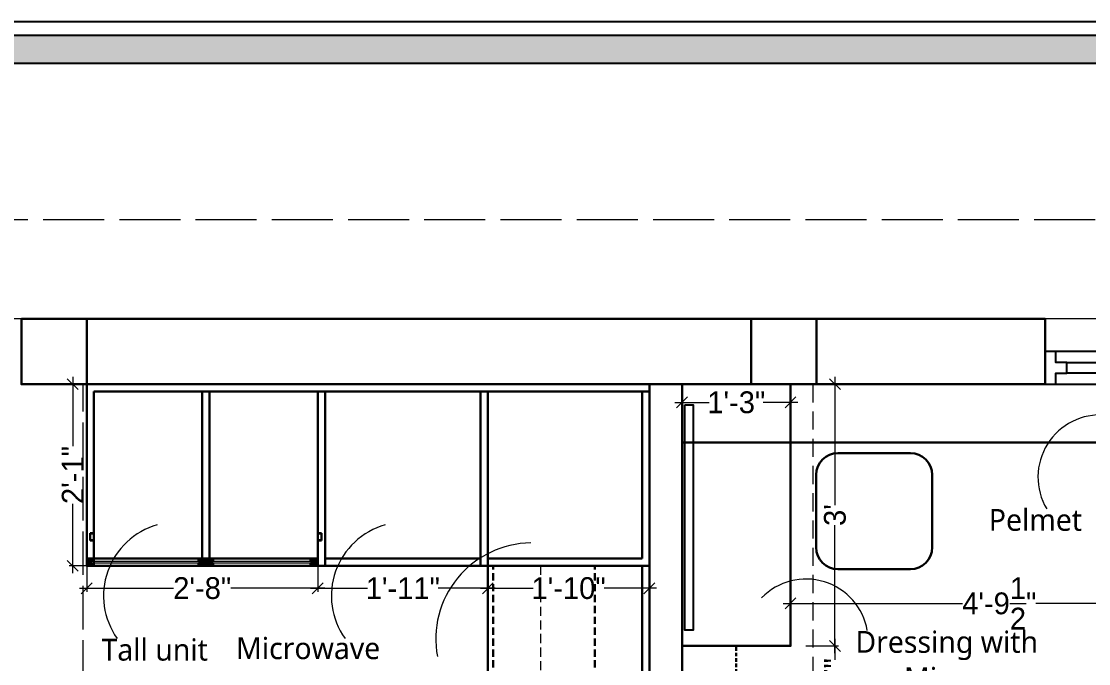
# Model space of a CAD drawing. Header units: millimetres. Extents: x 35877 to 3066687, y -650199 to -40525.
# Drawn here: x 147047.5 to 147194.5, y -180016.2 to -179927.8 of the extents above; entities that cross this region are included whole.
import ezdxf

# ---------------------------------------------------------------- set-up
doc = ezdxf.new("R2010")
doc.units = ezdxf.units.MM
doc.header["$MEASUREMENT"] = 0
doc.header["$PDMODE"] = 35
for name, pattern in [('ACAD_ISO02W100', [15, 12, -3]), ('DASHED', [0.75, 0.5, -0.25]), ('DASHED2', [0.375, 0.25, -0.125]), ('DASHEDX2', [1.5, 1, -0.5]), ('HIDDEN', [0.375, 0.25, -0.125])]:
    doc.linetypes.add(name, pattern=pattern)
doc.layers.get('Defpoints').update_dxf_attribs({"color": 220})
for name, color, linetype, lineweight in [('COLUMN', 1, 'Continuous', 30), ('FUR1', 22, 'Continuous', 0), ('FURNITURE', 32, 'Continuous', 9), ('furniture dimensions', 1, 'DASHED', 0), ('GROUND FLOOR', 7, 'Continuous', 9), ('GROUND FLOOR  ( PLINE )', 251, 'Continuous', 30), ('Labelling', 1, 'Continuous', 25), ('NAME PLATE', 7, 'Continuous', 25), ('wall', 7, 'Continuous', 30)]:
    doc.layers.add(name, color=color, linetype=linetype, lineweight=lineweight)
doc.layers.add('XX~SLAB ( PLINE )', color=251, linetype='Continuous', plot=False)
doc.styles.add('century g', font='GOTHIC.TTF')
doc.styles.add('style4', font='ARIALN.TTF')
doc.dimstyles.new('Archana', dxfattribs={"dimtxt": 2, "dimasz": 0.75, "dimexe": 0.5, "dimexo": 0.5, "dimgap": 0, "dimtad": 0, "dimzin": 0, "dimdsep": 46, "dimlunit": 4, "dimtxsty": 'century g', "dimblk": 'OBLIQUE', "dimcen": 0, "dimdle": 1, "dimclrd": 256, "dimclre": 256, "dimclrt": 256, "dimadec": 0, "dimazin": 0, "dimtfac": 1, "dimtofl": 0, "dimtmove": 1, "dimatfit": 3, "dimfxl": 1, "dimfxlon": 1, "dimtolj": 1, "dimtzin": 0, "dimlwd": -1, "dimlwe": -1, "dimarcsym": 0})

# ---------------------------------------------------------------- blocks, each defined once
blk = doc.blocks.new('LAYOUT FILE')
at = {"layer": 'NAME PLATE', "true_color": 0xd39e00}
h = blk.add_hatch(color=42, dxfattribs=at)
h.paths.add_polyline_path([(3346889.83, -513806.18), (3346889.83, -514260.7), (3347535.56, -514260.7), (3347535.56, -513806.18)])
h.paths.add_polyline_path([(3346894.36, -513810.71), (3347531.03, -513810.71), (3347531.03, -514256.17), (3346894.36, -514256.17)], flags=16)
at = {"layer": 'NAME PLATE', "color": 42, "true_color": 0xd39e00}
for points in [[(3346887.56, -513803.91), (3347537.83, -513803.91), (3347537.83, -514262.96), (3346887.56, -514262.96)], [(3346889.83, -513806.18), (3347535.56, -513806.18), (3347535.56, -514260.7), (3346889.83, -514260.7)], [(3346894.36, -513810.71), (3347531.03, -513810.71), (3347531.03, -514256.17), (3346894.36, -514256.17)]]:
    blk.add_lwpolyline(points, close=True, dxfattribs=at)
blk = doc.blocks.new('_Oblique')
at = {"layer": 'wall', "color": 0, "lineweight": -2}
blk.add_line((-0.5, -0.5), (0.5, 0.5), dxfattribs=at)
blk = doc.blocks.new('*D645')
at = {"layer": 'Defpoints', "color": 0, "linetype": 'Continuous', "lineweight": 0, "transparency": 16777216}
for p in [(147056.49, -180001.7), (147088.31, -180001.7), (147088.31, -180005.78)]:
    blk.add_point(p, dxfattribs=at)
at = {"layer": 'furniture dimensions', "color": 5, "linetype": 'ByBlock', "transparency": 16777216}
blk.add_line((147056.49, -180002.2), (147056.49, -180006.28), dxfattribs=at)
at = {"layer": 'furniture dimensions', "color": 5, "linetype": 'Continuous', "transparency": 16777216}
for p, q in [((147088.31, -180002.2), (147088.31, -180006.28)), ((147055.49, -180005.78), (147068.44, -180005.78)), ((147089.31, -180005.78), (147076.36, -180005.78))]:
    blk.add_line(p, q, dxfattribs=at)
at = {"layer": 'furniture dimensions', "color": 5, "linetype": 'Continuous', "transparency": 16777216, "xscale": 1.5, "yscale": 1.5, "zscale": 1.5, "rotation": 180}
blk.add_blockref('_Oblique', (147056.49, -180005.78), dxfattribs=at)
at = {"layer": 'furniture dimensions', "color": 5, "linetype": 'Continuous', "transparency": 16777216, "xscale": 1.5, "yscale": 1.5, "zscale": 1.5}
blk.add_blockref('_Oblique', (147088.31, -180005.78), dxfattribs=at)
at = {"layer": 'furniture dimensions', "linetype": 'Continuous', "lineweight": 0, "transparency": 16777216, "insert": (147072.4, -180005.78), "char_height": 3, "attachment_point": 5, "style": 'century g'}
blk.add_mtext('\\A1;2\'-8"', dxfattribs=at)
blk = doc.blocks.new('*D646')
at = {"layer": 'Defpoints', "color": 0, "linetype": 'Continuous', "lineweight": 0, "transparency": 16777216}
for p in [(147111.74, -180002.7), (147133.99, -180002.7), (147133.99, -180005.78)]:
    blk.add_point(p, dxfattribs=at)
at = {"layer": 'furniture dimensions', "color": 5, "linetype": 'ByBlock', "transparency": 16777216}
blk.add_line((147111.74, -180003.2), (147111.74, -180006.28), dxfattribs=at)
at = {"layer": 'furniture dimensions', "color": 5, "linetype": 'Continuous', "transparency": 16777216}
for p, q in [((147133.99, -180003.2), (147133.99, -180006.28)), ((147110.74, -180005.78), (147117.99, -180005.78)), ((147134.99, -180005.78), (147127.74, -180005.78))]:
    blk.add_line(p, q, dxfattribs=at)
at = {"layer": 'furniture dimensions', "color": 5, "linetype": 'Continuous', "transparency": 16777216, "xscale": 1.5, "yscale": 1.5, "zscale": 1.5, "rotation": 180}
blk.add_blockref('_Oblique', (147111.74, -180005.78), dxfattribs=at)
at = {"layer": 'furniture dimensions', "color": 5, "linetype": 'Continuous', "transparency": 16777216, "xscale": 1.5, "yscale": 1.5, "zscale": 1.5}
blk.add_blockref('_Oblique', (147133.99, -180005.78), dxfattribs=at)
at = {"layer": 'furniture dimensions', "linetype": 'Continuous', "lineweight": 0, "transparency": 16777216, "insert": (147122.86, -180005.78), "char_height": 3, "attachment_point": 5, "style": 'century g'}
blk.add_mtext('\\A1;1\'-10"', dxfattribs=at)
blk = doc.blocks.new('*D647')
at = {"layer": 'Defpoints', "color": 0, "linetype": 'Continuous', "lineweight": 0, "transparency": 16777216}
for p in [(147057.49, -179977.7), (147054.56, -180002.7), (147057.49, -180002.7)]:
    blk.add_point(p, dxfattribs=at)
at = {"layer": 'furniture dimensions', "color": 5, "linetype": 'ByBlock', "transparency": 16777216}
blk.add_line((147056.99, -179977.7), (147054.06, -179977.7), dxfattribs=at)
at = {"layer": 'furniture dimensions', "color": 5, "linetype": 'Continuous', "transparency": 16777216}
for p, q in [((147054.56, -179976.7), (147054.56, -179986.25)), ((147054.56, -180003.7), (147054.56, -179994.16)), ((147056.99, -180002.7), (147054.06, -180002.7))]:
    blk.add_line(p, q, dxfattribs=at)
at = {"layer": 'furniture dimensions', "color": 5, "linetype": 'Continuous', "transparency": 16777216, "xscale": 1.5, "yscale": 1.5, "zscale": 1.5}
for p, rotation in [((147054.56, -179977.7), 90), ((147054.56, -180002.7), 270)]:
    blk.add_blockref('_Oblique', p, dxfattribs=dict(at, rotation=rotation))
at = {"layer": 'furniture dimensions', "linetype": 'Continuous', "lineweight": 0, "transparency": 16777216, "insert": (147054.56, -179990.2), "char_height": 3, "attachment_point": 5, "rotation": 90, "style": 'century g'}
blk.add_mtext('\\A1;2\'-1"', dxfattribs=at)
blk = doc.blocks.new('*D650')
at = {"layer": 'Defpoints', "color": 0, "linetype": 'Continuous', "lineweight": 0, "transparency": 16777216}
for p in [(147088.31, -180002.7), (147111.74, -180002.7), (147111.74, -180005.78)]:
    blk.add_point(p, dxfattribs=at)
at = {"layer": 'furniture dimensions', "color": 5, "linetype": 'ByBlock', "transparency": 16777216}
blk.add_line((147088.31, -180003.2), (147088.31, -180006.28), dxfattribs=at)
at = {"layer": 'furniture dimensions', "color": 5, "linetype": 'Continuous', "transparency": 16777216}
for p, q in [((147111.74, -180003.2), (147111.74, -180006.28)), ((147087.31, -180005.78), (147095.15, -180005.78)), ((147112.74, -180005.78), (147104.9, -180005.78))]:
    blk.add_line(p, q, dxfattribs=at)
at = {"layer": 'furniture dimensions', "color": 5, "linetype": 'Continuous', "transparency": 16777216, "xscale": 1.5, "yscale": 1.5, "zscale": 1.5, "rotation": 180}
blk.add_blockref('_Oblique', (147088.31, -180005.78), dxfattribs=at)
at = {"layer": 'furniture dimensions', "color": 5, "linetype": 'Continuous', "transparency": 16777216, "xscale": 1.5, "yscale": 1.5, "zscale": 1.5}
blk.add_blockref('_Oblique', (147111.74, -180005.78), dxfattribs=at)
at = {"layer": 'furniture dimensions', "linetype": 'Continuous', "lineweight": 0, "transparency": 16777216, "insert": (147100.03, -180005.78), "char_height": 3, "attachment_point": 5, "style": 'century g'}
blk.add_mtext('\\A1;1\'-11"', dxfattribs=at)
blk = doc.blocks.new('*D654')
at = {"layer": 'Defpoints', "color": 0, "linetype": 'Continuous', "lineweight": 0, "transparency": 16777216}
for p in [(147153.43, -179977.7), (147159.55, -179977.7), (147153.43, -180013.73)]:
    blk.add_point(p, dxfattribs=at)
at = {"layer": 'furniture dimensions', "color": 5, "linetype": 'Continuous', "transparency": 16777216}
for p, q in [((147155.55, -179977.7), (147160.05, -179977.7)), ((147159.55, -179976.7), (147159.55, -179994.35)), ((147159.55, -180014.73), (147159.55, -179997.08))]:
    blk.add_line(p, q, dxfattribs=at)
at = {"layer": 'furniture dimensions', "color": 5, "linetype": 'ByBlock', "transparency": 16777216}
blk.add_line((147155.55, -180013.73), (147160.05, -180013.73), dxfattribs=at)
at = {"layer": 'furniture dimensions', "color": 5, "linetype": 'Continuous', "transparency": 16777216, "xscale": 1.5, "yscale": 1.5, "zscale": 1.5}
for p, rotation in [((147159.55, -179977.7), 90), ((147159.55, -180013.73), 270)]:
    blk.add_blockref('_Oblique', p, dxfattribs=dict(at, rotation=rotation))
at = {"layer": 'furniture dimensions', "linetype": 'Continuous', "lineweight": 0, "transparency": 16777216, "insert": (147159.55, -179995.71), "char_height": 3, "attachment_point": 5, "rotation": 90, "style": 'century g'}
blk.add_mtext("\\A1;3'", dxfattribs=at)
blk = doc.blocks.new('*D655')
at = {"layer": 'Defpoints', "color": 0, "linetype": 'Continuous', "lineweight": 0, "transparency": 16777216}
for p in [(147153.43, -180013.73), (147153.43, -180020.73), (147159.55, -180020.73)]:
    blk.add_point(p, dxfattribs=at)
at = {"layer": 'furniture dimensions', "color": 5, "linetype": 'Continuous', "transparency": 16777216}
for p, q in [((147159.55, -180012.73), (147159.55, -180015.62)), ((147159.55, -180021.73), (147159.55, -180018.83)), ((147155.55, -180020.73), (147160.05, -180020.73))]:
    blk.add_line(p, q, dxfattribs=at)
at = {"layer": 'furniture dimensions', "color": 5, "linetype": 'ByBlock', "transparency": 16777216}
blk.add_line((147155.55, -180013.73), (147160.05, -180013.73), dxfattribs=at)
at = {"layer": 'furniture dimensions', "color": 5, "linetype": 'Continuous', "transparency": 16777216, "xscale": 1.5, "yscale": 1.5, "zscale": 1.5}
for p, rotation in [((147159.55, -180013.73), 90), ((147159.55, -180020.73), 270)]:
    blk.add_blockref('_Oblique', p, dxfattribs=dict(at, rotation=rotation))
at = {"layer": 'furniture dimensions', "linetype": 'Continuous', "lineweight": 0, "transparency": 16777216, "insert": (147159.55, -180017.23), "char_height": 3, "attachment_point": 5, "rotation": 90, "style": 'century g'}
blk.add_mtext('\\A1;7"', dxfattribs=at)
blk = doc.blocks.new('*D665')
at = {"layer": 'Defpoints', "color": 0, "linetype": 'Continuous', "lineweight": 0, "transparency": 16777216}
for p in [(147138.49, -179977.7), (147153.43, -179977.7), (147153.43, -179980.21)]:
    blk.add_point(p, dxfattribs=at)
at = {"layer": 'furniture dimensions', "color": 5, "linetype": 'ByBlock', "transparency": 16777216}
blk.add_line((147138.49, -179978.2), (147138.49, -179980.71), dxfattribs=at)
at = {"layer": 'furniture dimensions', "color": 5, "linetype": 'Continuous', "transparency": 16777216}
for p, q in [((147153.43, -179978.2), (147153.43, -179980.71)), ((147137.49, -179980.21), (147142.24, -179980.21)), ((147154.43, -179980.21), (147149.68, -179980.21))]:
    blk.add_line(p, q, dxfattribs=at)
at = {"layer": 'furniture dimensions', "color": 5, "linetype": 'Continuous', "transparency": 16777216, "xscale": 1.5, "yscale": 1.5, "zscale": 1.5, "rotation": 180}
blk.add_blockref('_Oblique', (147138.49, -179980.21), dxfattribs=at)
at = {"layer": 'furniture dimensions', "color": 5, "linetype": 'Continuous', "transparency": 16777216, "xscale": 1.5, "yscale": 1.5, "zscale": 1.5}
blk.add_blockref('_Oblique', (147153.43, -179980.21), dxfattribs=at)
at = {"layer": 'furniture dimensions', "linetype": 'Continuous', "lineweight": 0, "transparency": 16777216, "insert": (147145.96, -179980.21), "char_height": 3, "attachment_point": 5, "style": 'century g'}
blk.add_mtext('\\A1;1\'-3"', dxfattribs=at)
blk = doc.blocks.new('*D872')
at = {"layer": 'Defpoints', "color": 0, "linetype": 'Continuous', "lineweight": 0, "transparency": 16777216}
for p in [(147153.43, -180007.86), (147153.43, -180013.73), (147210.93, -180013.95)]:
    blk.add_point(p, dxfattribs=at)
at = {"layer": 'furniture dimensions', "color": 5, "linetype": 'Continuous', "transparency": 16777216}
for p, q in [((147153.43, -180011.86), (147153.43, -180007.36)), ((147152.43, -180007.86), (147177.13, -180007.86)), ((147211.93, -180007.86), (147187.23, -180007.86))]:
    blk.add_line(p, q, dxfattribs=at)
at = {"layer": 'furniture dimensions', "color": 5, "linetype": 'ByBlock', "transparency": 16777216}
blk.add_line((147210.93, -180011.86), (147210.93, -180007.36), dxfattribs=at)
at = {"layer": 'furniture dimensions', "color": 5, "linetype": 'Continuous', "transparency": 16777216, "xscale": 1.5, "yscale": 1.5, "zscale": 1.5, "rotation": 180}
blk.add_blockref('_Oblique', (147153.43, -180007.86), dxfattribs=at)
at = {"layer": 'furniture dimensions', "color": 5, "linetype": 'Continuous', "transparency": 16777216, "xscale": 1.5, "yscale": 1.5, "zscale": 1.5}
blk.add_blockref('_Oblique', (147210.93, -180007.86), dxfattribs=at)
at = {"layer": 'furniture dimensions', "linetype": 'Continuous', "lineweight": 0, "transparency": 16777216, "insert": (147182.18, -180007.86), "char_height": 3, "attachment_point": 5, "style": 'century g'}
blk.add_mtext('\\A1;4\'-9{\\H1x;\\S1/2;}"', dxfattribs=at)

msp = doc.modelspace()

# ---------------------------------------------------------------- hatches: boundary and pattern name
at = {"lineweight": 5, "ltscale": 4, "true_color": 0xc7c8ca, "transparency": 33554687}
h = msp.add_hatch(color=9, dxfattribs=at)
h.dxf.hatch_style = 1
h.paths.add_polyline_path([(147056.9622, -180001.7015), (147056.9627, -180002.7015), (147056.4891, -180002.7015), (147056.4891, -180001.7015)])
h.paths.add_polyline_path([(147057.4891, -180001.7015), (147057.4891, -180002.0815), (147057.2391, -180002.0815), (147057.2391, -180002.3215), (147057.4891, -180002.3215), (147057.4891, -180002.7015), (147056.9627, -180002.7015), (147056.9622, -180001.7015)])
h = msp.add_hatch(color=9, dxfattribs=at)
h.dxf.hatch_style = 1
h.paths.add_polyline_path([(147072.4272, -180001.7016), (147072.4267, -180002.7016), (147072.9002, -180002.7016), (147072.9002, -180001.7016)])
h.paths.add_polyline_path([(147071.9002, -180001.7016), (147071.9002, -180002.0816), (147072.1502, -180002.0816), (147072.1502, -180002.3216), (147071.9002, -180002.3216), (147071.9002, -180002.7016), (147072.4267, -180002.7016), (147072.4272, -180001.7016)])
h = msp.add_hatch(color=9, dxfattribs=at)
h.dxf.hatch_style = 1
h.paths.add_polyline_path([(147073.3733, -180001.7016), (147073.3738, -180002.7016), (147072.9002, -180002.7016), (147072.9002, -180001.7016)])
h.paths.add_polyline_path([(147073.9002, -180001.7016), (147073.9002, -180002.0816), (147073.6502, -180002.0816), (147073.6502, -180002.3216), (147073.9002, -180002.3216), (147073.9002, -180002.7016), (147073.3738, -180002.7016), (147073.3733, -180001.7016)])
h = msp.add_hatch(color=9, dxfattribs=at)
h.dxf.hatch_style = 1
h.paths.add_polyline_path([(147087.8383, -180001.7015), (147087.8378, -180002.7015), (147088.3114, -180002.7015), (147088.3114, -180001.7015)])
h.paths.add_polyline_path([(147087.3114, -180001.7015), (147087.3114, -180002.0815), (147087.5614, -180002.0815), (147087.5614, -180002.3215), (147087.3114, -180002.3215), (147087.3114, -180002.7015), (147087.8378, -180002.7015), (147087.8383, -180001.7015)])

# ---------------------------------------------------------------- linework, layer by layer
at = {"color": 5, "transparency": 33554687, "elevation": 0.3521}
msp.add_lwpolyline([(147138.8561, -179980.5225), (147140.0317, -179980.5225), (147140.0317, -180011.5304), (147138.8561, -180011.5304)], close=True, dxfattribs=at)
at = {"layer": 'COLUMN', "transparency": 33554687, "elevation": 0.3521}
for points in [[(147047.4891, -179968.7015), (147056.4891, -179968.7015), (147056.4891, -179977.7015), (147047.4891, -179977.7015)], [(147147.9891, -179968.7015), (147156.9891, -179968.7015), (147156.9891, -179977.7015), (147147.9891, -179977.7015)]]:
    msp.add_lwpolyline(points, close=True, dxfattribs=at)
at = {"layer": 'FUR1', "color": 5, "transparency": 33554687}
msp.add_arc((147196.0596, -179990.4815, 0.3521), 8.5566, 85.05003, 210.817989, dxfattribs=at)
at = {"layer": 'FUR1', "color": 252, "true_color": 0x939598, "transparency": 33554687}
for centre, radius, start, end in [((147068.9561, -180006.8269, 0.3521), 10.1473, 105.724868, 215.375511), ((147100.3411, -180006.8269, 0.3521), 10.1473, 105.724868, 215.375511), ((147117.7908, -180012.7765, 0.3521), 13.2266, 90.573685, 190.525473)]:
    msp.add_arc(centre, radius, start, end, dxfattribs=at)
at = {"layer": 'FUR1', "color": 9, "true_color": 0xc7c8ca, "transparency": 33554687}
msp.add_arc((147155.5734, -180013.0749, 0.3521), 8.5566, 9.972054, 135.740014, dxfattribs=at)
at = {"layer": 'FURNITURE', "lineweight": 30, "transparency": 33554687}
for p, q in [((147133.9891, -179977.7015, 0.3521), (147056.4891, -179977.7015, 0.3521)), ((147056.4891, -179977.7015, 0.3521), (147056.4891, -180002.7015, 0.3521)), ((147133.9891, -179977.7015, 0.3521), (147133.9894, -180002.7015, 0.3521)), ((147133.9891, -179978.7015, 0.3521), (147057.4891, -179978.7015, 0.3521)), ((147057.4891, -179978.7015, 0.3521), (147057.4891, -180002.7015, 0.3521)), ((147072.4002, -180001.7015, 0.3521), (147072.4002, -179978.7015, 0.3521)), ((147073.4002, -180001.7015, 0.3521), (147073.4002, -179978.7015, 0.3521)), ((147088.3114, -179978.7015, 0.3521), (147088.3114, -180002.7015, 0.3521)), ((147089.3114, -179978.7015, 0.3521), (147089.3114, -180002.7015, 0.3521)), ((147110.7393, -180002.7015, 0.3521), (147110.7394, -179978.7015, 0.3521)), ((147111.7393, -180002.7015, 0.3521), (147111.7394, -179978.7015, 0.3521)), ((147132.9891, -179978.7015, 0.3521), (147132.9891, -180001.7015, 0.3521)), ((147138.489, -179985.7009, 0.3521), (147288.9891, -179985.7029, 0.3521)), ((147056.9579, -179998.2044, 0.3521), (147056.9579, -179999.2044, 0.3521)), ((147056.9579, -179998.2044, 0.3521), (147057.4891, -179998.2044, 0.3521)), ((147088.8426, -179998.2044, 0.3521), (147088.3114, -179998.2044, 0.3521)), ((147088.8426, -179998.2044, 0.3521), (147088.8426, -179999.2044, 0.3521)), ((147056.9579, -179999.2044, 0.3521), (147057.4891, -179999.2044, 0.3521)), ((147088.8426, -179999.2044, 0.3521), (147088.3114, -179999.2044, 0.3521)), ((147057.4891, -180001.7015, 0.3521), (147056.4891, -180001.7015, 0.3521)), ((147088.3114, -180001.7015, 0.3521), (147056.4891, -180001.7015, 0.3521)), ((147083.4895, -180002.7017, 0.3521), (147056.4891, -180002.7015, 0.3521)), ((147088.3114, -180002.7015, 0.3521), (147056.4891, -180002.7015, 0.3521)), ((147057.4891, -180001.7015, 0.3521), (147088.3114, -180001.7015, 0.3521)), ((147083.4871, -180001.7015, 0.3521), (147057.4891, -180001.7015, 0.3521)), ((147058.4891, -180001.7015, 0.3521), (147058.4871, -180001.7015, 0.3521)), ((147072.4002, -180001.7015, 0.3521), (147073.4002, -180001.7015, 0.3521)), ((147080.9895, -180002.7015, 0.3521), (147133.9891, -180002.7015, 0.3521)), ((147089.3114, -180001.7015, 0.3521), (147110.7393, -180001.7015, 0.3521)), ((147110.7393, -180001.7015, 0.3521), (147109.9892, -180001.7015, 0.3521)), ((147111.7393, -180001.7015, 0.3521), (147132.9891, -180001.7015, 0.3521)), ((147111.7393, -180106.7015, 0.3521), (147111.7393, -180002.7015, 0.3521)), ((147132.9894, -180002.7015, 0.3521), (147132.9891, -180067.7002, 0.3521)), ((147133.9894, -180002.7015, 0.3521), (147133.9891, -180067.7002, 0.3521))]:
    msp.add_line(p, q, dxfattribs=at)
at = {"layer": 'FURNITURE', "linetype": 'ByBlock', "lineweight": 30, "transparency": 33554687}
for p, q in [((147072.1502, -180002.0816, 0.3521), (147071.9002, -180002.0816, 0.3521)), ((147071.9002, -180002.3216, 0.3521), (147072.1502, -180002.3216, 0.3521)), ((147072.1502, -180002.3216, 0.3521), (147072.1502, -180002.0816, 0.3521)), ((147073.6502, -180002.3216, 0.3521), (147073.6502, -180002.0816, 0.3521)), ((147073.6502, -180002.0816, 0.3521), (147073.9002, -180002.0816, 0.3521)), ((147073.9002, -180002.3216, 0.3521), (147073.6502, -180002.3216, 0.3521)), ((147087.5614, -180002.0815, 0.3521), (147087.3114, -180002.0815, 0.3521)), ((147087.3114, -180002.3215, 0.3521), (147087.5614, -180002.3215, 0.3521)), ((147087.5614, -180002.3215, 0.3521), (147087.5614, -180002.0815, 0.3521))]:
    msp.add_line(p, q, dxfattribs=at)
at = {"layer": 'FURNITURE', "lineweight": 25, "transparency": 33554687}
for p, q in [((147109.9892, -180001.7015, 0.3521), (147110.7393, -180001.7015, 0.3521)), ((147111.7393, -180001.7015, 0.3521), (147132.9891, -180001.7015, 0.3521))]:
    msp.add_line(p, q, dxfattribs=at)
at = {"layer": 'FURNITURE', "color": 3, "linetype": 'DASHEDX2', "lineweight": 30, "transparency": 33554687}
for p, q in [((147112.4893, -180067.7002, 0.3521), (147112.4893, -180002.7015, 0.3521)), ((147126.4891, -180067.7002, 0.3521), (147126.4891, -180002.7015, 0.3521))]:
    msp.add_line(p, q, dxfattribs=at)
at = {"layer": 'FURNITURE', "linetype": 'HIDDEN', "lineweight": 18, "ltscale": 5, "transparency": 33554687}
msp.add_line((147118.9891, -180002.7015, 0.3521), (147118.9891, -180067.7002, 0.3521), dxfattribs=at)
at = {"layer": 'FURNITURE', "linetype": 'DASHED', "lineweight": 30, "transparency": 33554687}
msp.add_line((147145.9594, -180081.1485, 0.3521), (147145.9594, -180013.7279, 0.3521), dxfattribs=at)
at = {"layer": 'FURNITURE', "lineweight": 30, "transparency": 33554687, "elevation": 0.3521}
msp.add_lwpolyline([(147138.4891, -179977.7015), (147153.4297, -179977.7015), (147153.4297, -180013.7279), (147138.4891, -180013.7279)], close=True, dxfattribs=at)
msp.add_lwpolyline([(147159.966, -179987.1924), (147169.9342, -179987.1924, -0.41421356), (147172.9342, -179990.1924), (147172.9342, -180000.1485, -0.41421356), (147169.9342, -180003.1485), (147159.966, -180003.1485, -0.41421356), (147156.966, -180000.1485), (147156.966, -179990.1924, -0.41421356)], format="xyb", close=True, dxfattribs=at)
at = {"layer": 'FURNITURE', "color": 3, "lineweight": 30, "transparency": 33554687, "elevation": 0.3521}
for points in [[(147056.9882, -179998.2481), (147056.9882, -179999.1549), (147057.4891, -179999.1549), (147057.4891, -179998.2481)], [(147088.8122, -179998.2481), (147088.8122, -179999.1549), (147088.3114, -179999.1549), (147088.3114, -179998.2481)]]:
    msp.add_lwpolyline(points, close=True, dxfattribs=at)
at = {"layer": 'FURNITURE', "linetype": 'ByBlock', "lineweight": 30, "transparency": 33554687, "elevation": 0.3521}
for points in [[(147057.4891, -180002.0815), (147057.4891, -180001.7015), (147056.4891, -180001.7015), (147056.4891, -180002.7015), (147057.4891, -180002.7015), (147057.4891, -180002.3215)], [(147071.9002, -180002.0816), (147071.9002, -180001.7016), (147072.9002, -180001.7016), (147072.9002, -180002.7016), (147071.9002, -180002.7016), (147071.9002, -180002.3216)], [(147073.9002, -180002.0816), (147073.9002, -180001.7016), (147072.9002, -180001.7016), (147072.9002, -180002.7016), (147073.9002, -180002.7016), (147073.9002, -180002.3216)], [(147087.3114, -180002.0815), (147087.3114, -180001.7015), (147088.3114, -180001.7015), (147088.3114, -180002.7015), (147087.3114, -180002.7015), (147087.3114, -180002.3215)]]:
    msp.add_lwpolyline(points, dxfattribs=at)
at = {"layer": 'furniture dimensions', "color": 4, "linetype": 'ByBlock', "transparency": 33554687}
for p, q in [((147087.5614, -180002.0815, 0.3521), (147057.2391, -180002.0815, 0.3521)), ((147087.5614, -180002.3215, 0.3521), (147057.2391, -180002.3215, 0.3521))]:
    msp.add_line(p, q, dxfattribs=at)
at = {"layer": 'GROUND FLOOR', "transparency": 33554687}
for p, q in [((147293.4891, -179968.7015, 0.3521), (146892.9891, -179968.7015, 0.3521)), ((147047.4891, -179968.7015, 0.3521), (147047.4891, -179977.7015, 0.3521)), ((147056.4891, -179968.7015, 0.3521), (147056.4891, -179977.7015, 0.3521)), ((147188.4891, -179968.7015, 0.3521), (147188.4891, -179977.7015, 0.3521)), ((147129.9891, -179977.7015, 0.3521), (147047.4891, -179977.7015, 0.3521)), ((147284.4891, -179977.7015, 0.3521), (147134.4891, -179977.7015, 0.3521))]:
    msp.add_line(p, q, dxfattribs=at)
at = {"layer": 'GROUND FLOOR', "linetype": 'ACAD_ISO02W100', "ltscale": 0.7, "transparency": 33554687, "elevation": 0.3521}
msp.add_lwpolyline([(146892.9891, -179955.0427), (147288.9891, -179955.0427)], dxfattribs=at)
at = {"layer": 'GROUND FLOOR  ( PLINE )', "transparency": 33554687}
for p, q in [((147056.4891, -179968.7015, 0.3521), (147188.4891, -179968.7015, 0.3521)), ((147056.4891, -179977.7015, 0.3521), (147056.4891, -179968.7015, 0.3521)), ((147188.4891, -179968.7015, 0.3521), (147188.4891, -179977.7015, 0.3521)), ((147129.9891, -179977.7015, 0.3521), (147056.4891, -179977.7015, 0.3521)), ((147188.4891, -179977.7015, 0.3521), (147129.9891, -179977.7015, 0.3521)), ((147133.9891, -180106.7015, 0.3521), (147133.9891, -179977.7015, 0.3521)), ((147138.4891, -179977.7015, 0.3521), (147138.4891, -180106.7015, 0.3521))]:
    msp.add_line(p, q, dxfattribs=at)
at = {"layer": 'Labelling', "color": 251, "linetype": 'ACAD_ISO02W100', "lineweight": 0, "ltscale": 0.5, "true_color": 0x636466, "transparency": 33554687}
msp.add_line((147055.9891, -180251.4508, 0.3521), (147055.9891, -179977.7015, 0.3521), dxfattribs=at)
at = {"layer": 'Labelling', "color": 251, "linetype": 'DASHED2', "lineweight": 0, "ltscale": 10, "true_color": 0x636466, "transparency": 33554687}
msp.add_line((147156.4891, -179977.7015, 0.3521), (147156.4891, -180106.7015, 0.3521), dxfattribs=at)
at = {"layer": 'XX~SLAB ( PLINE )', "transparency": 33554687, "elevation": 0.3521}
msp.add_lwpolyline([(147248.4891, -179973.2015), (147246.9891, -179973.2015), (147246.9891, -179974.7015), (147245.4891, -179974.7015), (147245.4891, -179976.2015), (147191.4891, -179976.2015), (147191.4891, -179974.7015), (147189.9891, -179974.7015), (147189.9891, -179973.2015), (147188.4891, -179973.2015), (147188.4891, -179977.7015), (147189.9891, -179977.7015), (147189.9891, -179976.2015), (147191.4891, -179976.2015), (147191.4891, -179974.7015), (147245.4891, -179974.7015), (147245.4891, -179976.2015), (147246.9891, -179976.2015), (147246.9891, -179977.7015), (147248.4891, -179977.7015), (147248.4891, -179973.2015), (147188.4891, -179973.2015), (147188.4891, -179977.7015), (147248.4891, -179977.7015)], close=True, dxfattribs=at)

# ---------------------------------------------------------------- block references
at = {"layer": 'NAME PLATE', "lineweight": 0, "transparency": 33554687, "xscale": 0.8482412182574397, "yscale": 0.8482412182574397, "zscale": 0.8482412182574397}
msp.add_blockref('LAYOUT FILE', (-2692108.1929, 255901.8981, 0.4631), dxfattribs=at)

# ---------------------------------------------------------------- texts
at = {"layer": 'FUR1', "color": 1, "transparency": 33554687, "char_height": 3, "width": 28.454272, "attachment_point": 5, "style": 'style4'}
for s, insert in [('{\\fMalgun Gothic|b0|i0|c0|p34;Pelmet}', (147187.1613, -179996.3994, 0.3521)), ('{\\fMalgun Gothic|b0|i0|c0|p34;Dressing with Mirror}', (147174.9463, -180015.6923, 0.3521)), ('{\\fMalgun Gothic|b0|i0|c0|p34;Tall unit}', (147065.8591, -180014.2619, 0.3521)), ('{\\fMalgun Gothic|b0|i0|c0|p34;Microwave \\Pand oven}', (147086.9888, -180016.5631, 0.3521))]:
    msp.add_mtext(s, dxfattribs=dict(at, insert=insert))

# ---------------------------------------------------------------- dimensions: what is measured, and where the dimension line sits
at = {"layer": 'furniture dimensions', "color": 5, "linetype": 'Continuous', "lineweight": 0, "transparency": 33554687}
for base, p1, p2, override, picture, middle in [((147054.5643, -180002.7015, 0.3521), (147057.4891, -179977.7015, 0.3521), (147057.4891, -180002.7015, 0.3521), {"dimtxt": 3, "dimasz": 1.5, "dimdec": 0, "dimclrd": 5, "dimclre": 5, "dimfxl": 4}, '*D647', (147054.5643, -179990.2015, 0.3521)), ((147159.5531, -179977.7015, 0.3521), (147153.4297, -180013.7279, 0.3521), (147153.4297, -179977.7015, 0.3521), {"dimtxt": 3, "dimasz": 1.5, "dimclrd": 5, "dimclre": 5, "dimfxl": 4}, '*D654', (147159.5531, -179995.7147, 0.3521)), ((147159.5531, -180020.7279, 0.3521), (147153.4297, -180013.7279, 0.3521), (147153.4297, -180020.7279, 0.3521), {"dimtxt": 3, "dimasz": 1.5, "dimclrd": 5, "dimclre": 5, "dimfxl": 4}, '*D655', (147159.5531, -180017.2279, 0.3521))]:
    dim = msp.add_linear_dim(base=base, p1=p1, p2=p2, angle=90, dimstyle='Archana', override=override, dxfattribs=at)
    dim.commit()
    dim.dimension.update_dxf_attribs({"geometry": picture, "text_midpoint": middle})
for base, p1, p2, override, picture, middle in [((147153.4297, -179980.208, 0.3521), (147138.4891, -179977.7015, 0.3521), (147153.4297, -179977.7015, 0.3521), {"dimtxt": 3, "dimasz": 1.5, "dimclrd": 5, "dimclre": 5, "dimfxl": 4}, '*D665', (147145.9594, -179980.208, 0.3521)), ((147088.3114, -180005.7774, 0.3521), (147056.4891, -180001.7015, 0.3521), (147088.3114, -180001.7015, 0.3521), {"dimtxt": 3, "dimasz": 1.5, "dimdec": 0, "dimclrd": 5, "dimclre": 5, "dimfxl": 4}, '*D645', (147072.4002, -180005.7774, 0.3521)), ((147111.7393, -180005.7774, 0.3521), (147088.3114, -180002.7015, 0.3521), (147111.7393, -180002.7015, 0.3521), {"dimtxt": 3, "dimasz": 1.5, "dimdec": 0, "dimclrd": 5, "dimclre": 5, "dimfxl": 4}, '*D650', (147100.0253, -180005.7774, 0.3521)), ((147133.9894, -180005.7774, 0.3521), (147111.7393, -180002.7015, 0.3521), (147133.9894, -180002.7015, 0.3521), {"dimtxt": 3, "dimasz": 1.5, "dimdec": 0, "dimclrd": 5, "dimclre": 5, "dimfxl": 4}, '*D646', (147122.8643, -180005.7774, 0.3521)), ((147153.4297, -180007.8604, 0.3521), (147210.9319, -180013.9511, 0.3521), (147153.4297, -180013.7279, 0.3521), {"dimtxt": 3, "dimasz": 1.5, "dimclrd": 5, "dimclre": 5, "dimfxl": 4}, '*D872', (147182.1808, -180007.8604, 0.3521))]:
    dim = msp.add_linear_dim(base=base, p1=p1, p2=p2, dimstyle='Archana', override=override, dxfattribs=at)
    dim.commit()
    dim.dimension.update_dxf_attribs({"geometry": picture, "text_midpoint": middle})

doc.saveas('drawing.dxf')
